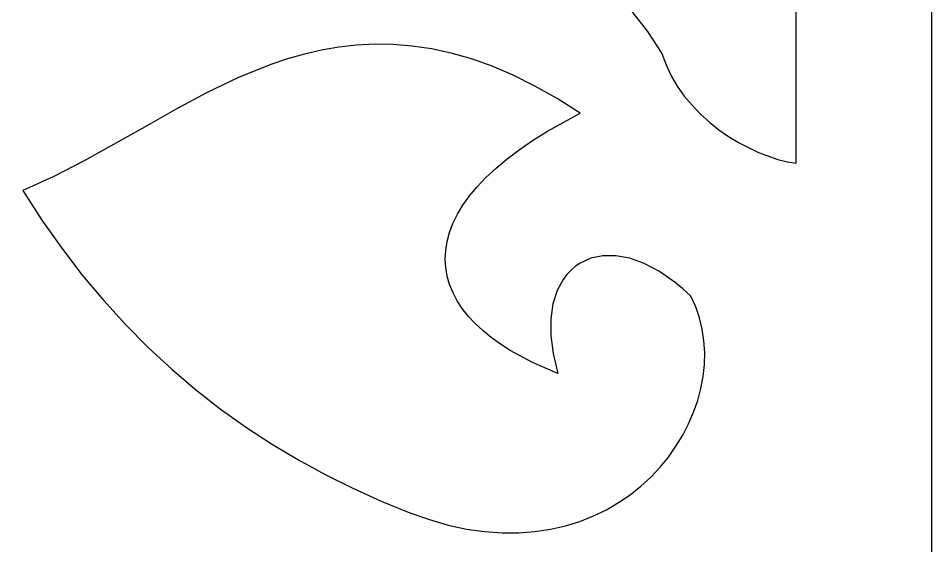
# Model space of a CAD drawing. Header units: centimetres. Extents: x 17.7 to 27.5, y -3.5 to 9.5.
# Drawn here: x 26.189 to 27.5, y -1.916 to -1.158 of the extents above; entities that cross this region are included whole.
import ezdxf

# ---------------------------------------------------------------- set-up
doc = ezdxf.new("R2010")
doc.units = ezdxf.units.CM
doc.header["$MEASUREMENT"] = 0
doc.layers.add('layer 1', color=7, linetype='Continuous')

msp = doc.modelspace()

# ---------------------------------------------------------------- linework, layer by layer
at = {"layer": 'layer 1', "color": 250}
for points, knots in [([(22.9497, 9.5), (22.9497, 9.5), (22.9497, 9.5), (22.9497, 9.5), (22.9497, 9.5), (22.9497, 9.5), (27.5, 9.5), (27.5, 9.5), (27.5, 9.5), (27.5, 9.5), (27.5, -3.50002), (27.5, -3.50002), (27.5, -3.50002), (27.5, -3.50002), (22.9497, -3.50002), (22.9497, -3.50002), (22.9497, -3.50002), (22.9497, -3.50002), (22.9497, 9.5), (22.9497, 9.5)], [0, 0, 0, 0, 0.1666667, 0.1666667, 0.1666667, 0.1666667, 0.3333333, 0.3333333, 0.3333333, 0.3333333, 0.5, 0.5, 0.5, 0.5, 0.6666667, 0.6666667, 0.6666667, 0.6666667, 1, 1, 1, 1]), ([(27.30516, -0.15309), (27.30516, -0.15309), (27.30516, -0.15309), (27.30516, -0.15309), (27.30516, -0.15309), (27.30516, -0.15309), (27.30516, -1.36637), (27.30516, -1.36637), (27.30516, -1.36637), (27.30516, -1.36637), (27.29227, -1.36439), (27.29227, -1.36439), (27.29227, -1.36439), (27.29227, -1.36439), (27.27906, -1.36108), (27.27906, -1.36108), (27.27906, -1.36108), (27.27906, -1.36108), (27.25133, -1.35085), (27.25133, -1.35085), (27.25133, -1.35085), (27.25133, -1.35085), (27.2226, -1.33665), (27.2226, -1.33665), (27.2226, -1.33665), (27.2226, -1.33665), (27.20839, -1.32773), (27.20839, -1.32773), (27.20839, -1.32773), (27.20839, -1.32773), (27.19452, -1.31815), (27.19452, -1.31815), (27.19452, -1.31815), (27.19452, -1.31815), (27.18098, -1.30725), (27.18098, -1.30725), (27.18098, -1.30725), (27.18098, -1.30725), (27.16811, -1.29569), (27.16811, -1.29569), (27.16811, -1.29569), (27.16811, -1.29569), (27.15588, -1.28315), (27.15588, -1.28315), (27.15588, -1.28315), (27.15588, -1.28315), (27.14467, -1.26994), (27.14467, -1.26994), (27.14467, -1.26994), (27.14467, -1.26994), (27.13475, -1.25574), (27.13475, -1.25574), (27.13475, -1.25574), (27.13475, -1.25574), (27.12584, -1.24088), (27.12584, -1.24088), (27.12584, -1.24088), (27.12584, -1.24088), (27.11857, -1.22503), (27.11857, -1.22503), (27.11857, -1.22503), (27.11857, -1.22503), (27.11263, -1.20884), (27.11263, -1.20884), (27.11263, -1.20884), (27.11263, -1.20884), (27.09182, -1.17715), (27.09182, -1.17715), (27.09182, -1.17715), (27.09182, -1.17715), (27.0697, -1.14842), (27.0697, -1.14842), (27.0697, -1.14842), (27.0697, -1.14842), (27.04626, -1.12232), (27.04626, -1.12232), (27.04626, -1.12232), (27.04626, -1.12232), (27.02149, -1.09887), (27.02149, -1.09887), (27.02149, -1.09887), (27.02149, -1.09887), (26.99605, -1.07808), (26.99605, -1.07808), (26.99605, -1.07808), (26.99605, -1.07808), (26.96897, -1.05991), (26.96897, -1.05991), (26.96897, -1.05991), (26.96897, -1.05991), (26.94123, -1.04439), (26.94123, -1.04439), (26.94123, -1.04439), (26.94123, -1.04439), (26.91218, -1.03118), (26.91218, -1.03118), (26.91218, -1.03118), (26.91218, -1.03118), (26.88179, -1.02062), (26.88179, -1.02062), (26.88179, -1.02062), (26.88179, -1.02062), (26.85075, -1.01202), (26.85075, -1.01202), (26.85075, -1.01202), (26.85075, -1.01202), (26.81871, -1.00575), (26.81871, -1.00575), (26.81871, -1.00575), (26.81871, -1.00575), (26.78536, -1.00212), (26.78536, -1.00212), (26.78536, -1.00212), (26.78536, -1.00212), (26.75136, -1.00014), (26.75136, -1.00014), (26.75136, -1.00014), (26.75136, -1.00014), (26.71636, -1.00079), (26.71636, -1.00079), (26.71636, -1.00079), (26.71636, -1.00079), (26.68036, -1.00312), (26.68036, -1.00312), (26.68036, -1.00312), (26.68036, -1.00312), (26.6437, -1.00773), (26.6437, -1.00773), (26.6437, -1.00773), (26.6437, -1.00773), (26.65855, -0.98429), (26.65855, -0.98429), (26.65855, -0.98429), (26.65855, -0.98429), (26.67143, -0.95886), (26.67143, -0.95886), (26.67143, -0.95886), (26.67143, -0.95886), (26.68299, -0.93079), (26.68299, -0.93079), (26.68299, -0.93079), (26.68299, -0.93079), (26.69324, -0.90074), (26.69324, -0.90074), (26.69324, -0.90074), (26.69324, -0.90074), (26.70247, -0.86936), (26.70247, -0.86936), (26.70247, -0.86936), (26.70247, -0.86936), (26.71107, -0.83601), (26.71107, -0.83601), (26.71107, -0.83601), (26.71107, -0.83601), (26.72559, -0.76601), (26.72559, -0.76601), (26.72559, -0.76601), (26.72559, -0.76601), (26.75432, -0.61708), (26.75432, -0.61708), (26.75432, -0.61708), (26.75432, -0.61708), (26.7715, -0.54177), (26.7715, -0.54177), (26.7715, -0.54177), (26.7715, -0.54177), (26.7814, -0.50478), (26.7814, -0.50478), (26.7814, -0.50478), (26.7814, -0.50478), (26.79263, -0.46813), (26.79263, -0.46813), (26.79263, -0.46813), (26.79263, -0.46813), (26.80517, -0.43247), (26.80517, -0.43247), (26.80517, -0.43247), (26.80517, -0.43247), (26.81938, -0.39812), (26.81938, -0.39812), (26.81938, -0.39812), (26.81938, -0.39812), (26.83523, -0.36476), (26.83523, -0.36476), (26.83523, -0.36476), (26.83523, -0.36476), (26.8534, -0.33306), (26.8534, -0.33306), (26.8534, -0.33306), (26.8534, -0.33306), (26.87354, -0.30335), (26.87354, -0.30335), (26.87354, -0.30335), (26.87354, -0.30335), (26.88477, -0.28914), (26.88477, -0.28914), (26.88477, -0.28914), (26.88477, -0.28914), (26.89633, -0.27527), (26.89633, -0.27527), (26.89633, -0.27527), (26.89633, -0.27527), (26.90887, -0.2624), (26.90887, -0.2624), (26.90887, -0.2624), (26.90887, -0.2624), (26.92175, -0.24952), (26.92175, -0.24952), (26.92175, -0.24952), (26.92175, -0.24952), (26.93562, -0.23763), (26.93562, -0.23763), (26.93562, -0.23763), (26.93562, -0.23763), (26.95016, -0.2264), (26.95016, -0.2264), (26.95016, -0.2264), (26.95016, -0.2264), (26.96533, -0.21583), (26.96533, -0.21583), (26.96533, -0.21583), (26.96533, -0.21583), (26.98153, -0.2056), (26.98153, -0.2056), (26.98153, -0.2056), (26.98153, -0.2056), (27.0162, -0.18777), (27.0162, -0.18777), (27.0162, -0.18777), (27.0162, -0.18777), (27.03468, -0.18017), (27.03468, -0.18017), (27.03468, -0.18017), (27.03468, -0.18017), (27.05451, -0.17323), (27.05451, -0.17323), (27.05451, -0.17323), (27.05451, -0.17323), (27.07497, -0.16696), (27.07497, -0.16696), (27.07497, -0.16696), (27.07497, -0.16696), (27.09611, -0.16167), (27.09611, -0.16167), (27.09611, -0.16167), (27.09611, -0.16167), (27.11857, -0.15705), (27.11857, -0.15705), (27.11857, -0.15705), (27.11857, -0.15705), (27.14201, -0.15374), (27.14201, -0.15374), (27.14201, -0.15374), (27.14201, -0.15374), (27.16646, -0.15111), (27.16646, -0.15111), (27.16646, -0.15111), (27.16646, -0.15111), (27.19188, -0.14946), (27.19188, -0.14946), (27.19188, -0.14946), (27.19188, -0.14946), (27.21863, -0.1488), (27.21863, -0.1488), (27.21863, -0.1488), (27.21863, -0.1488), (27.24637, -0.14913), (27.24637, -0.14913), (27.24637, -0.14913), (27.24637, -0.14913), (27.2751, -0.15044), (27.2751, -0.15044), (27.2751, -0.15044), (27.2751, -0.15044), (27.30516, -0.15309), (27.30516, -0.15309)], [0, 0, 0, 0, 0.0142857, 0.0142857, 0.0142857, 0.0142857, 0.0285714, 0.0285714, 0.0285714, 0.0285714, 0.0428571, 0.0428571, 0.0428571, 0.0428571, 0.0571429, 0.0571429, 0.0571429, 0.0571429, 0.0714286, 0.0714286, 0.0714286, 0.0714286, 0.0857143, 0.0857143, 0.0857143, 0.0857143, 0.1, 0.1, 0.1, 0.1, 0.1142857, 0.1142857, 0.1142857, 0.1142857, 0.1285714, 0.1285714, 0.1285714, 0.1285714, 0.1428571, 0.1428571, 0.1428571, 0.1428571, 0.1571429, 0.1571429, 0.1571429, 0.1571429, 0.1714286, 0.1714286, 0.1714286, 0.1714286, 0.1857143, 0.1857143, 0.1857143, 0.1857143, 0.2, 0.2, 0.2, 0.2, 0.2142857, 0.2142857, 0.2142857, 0.2142857, 0.2285714, 0.2285714, 0.2285714, 0.2285714, 0.2428571, 0.2428571, 0.2428571, 0.2428571, 0.2571429, 0.2571429, 0.2571429, 0.2571429, 0.2714286, 0.2714286, 0.2714286, 0.2714286, 0.2857143, 0.2857143, 0.2857143, 0.2857143, 0.3, 0.3, 0.3, 0.3, 0.3142857, 0.3142857, 0.3142857, 0.3142857, 0.3285714, 0.3285714, 0.3285714, 0.3285714, 0.3428571, 0.3428571, 0.3428571, 0.3428571, 0.3571429, 0.3571429, 0.3571429, 0.3571429, 0.3714286, 0.3714286, 0.3714286, 0.3714286, 0.3857143, 0.3857143, 0.3857143, 0.3857143, 0.4, 0.4, 0.4, 0.4, 0.4142857, 0.4142857, 0.4142857, 0.4142857, 0.4285714, 0.4285714, 0.4285714, 0.4285714, 0.4428571, 0.4428571, 0.4428571, 0.4428571, 0.4571429, 0.4571429, 0.4571429, 0.4571429, 0.4714286, 0.4714286, 0.4714286, 0.4714286, 0.4857143, 0.4857143, 0.4857143, 0.4857143, 0.5, 0.5, 0.5, 0.5, 0.5142857, 0.5142857, 0.5142857, 0.5142857, 0.5285714, 0.5285714, 0.5285714, 0.5285714, 0.5428571, 0.5428571, 0.5428571, 0.5428571, 0.5571429, 0.5571429, 0.5571429, 0.5571429, 0.5714286, 0.5714286, 0.5714286, 0.5714286, 0.5857143, 0.5857143, 0.5857143, 0.5857143, 0.6, 0.6, 0.6, 0.6, 0.6142857, 0.6142857, 0.6142857, 0.6142857, 0.6285714, 0.6285714, 0.6285714, 0.6285714, 0.6428571, 0.6428571, 0.6428571, 0.6428571, 0.6571429, 0.6571429, 0.6571429, 0.6571429, 0.6714286, 0.6714286, 0.6714286, 0.6714286, 0.6857143, 0.6857143, 0.6857143, 0.6857143, 0.7, 0.7, 0.7, 0.7, 0.7142857, 0.7142857, 0.7142857, 0.7142857, 0.7285714, 0.7285714, 0.7285714, 0.7285714, 0.7428571, 0.7428571, 0.7428571, 0.7428571, 0.7571429, 0.7571429, 0.7571429, 0.7571429, 0.7714286, 0.7714286, 0.7714286, 0.7714286, 0.7857143, 0.7857143, 0.7857143, 0.7857143, 0.8, 0.8, 0.8, 0.8, 0.8142857, 0.8142857, 0.8142857, 0.8142857, 0.8285714, 0.8285714, 0.8285714, 0.8285714, 0.8428571, 0.8428571, 0.8428571, 0.8428571, 0.8571429, 0.8571429, 0.8571429, 0.8571429, 0.8714286, 0.8714286, 0.8714286, 0.8714286, 0.8857143, 0.8857143, 0.8857143, 0.8857143, 0.9, 0.9, 0.9, 0.9, 0.9142857, 0.9142857, 0.9142857, 0.9142857, 0.9285714, 0.9285714, 0.9285714, 0.9285714, 0.9428571, 0.9428571, 0.9428571, 0.9428571, 0.9571429, 0.9571429, 0.9571429, 0.9571429, 0.9714286, 0.9714286, 0.9714286, 0.9714286, 1, 1, 1, 1]), ([(26.19523, -1.40566), (26.19523, -1.40566), (26.19523, -1.40566), (26.19523, -1.40566), (26.19523, -1.40566), (26.19523, -1.40566), (26.23949, -1.38552), (26.23949, -1.38552), (26.23949, -1.38552), (26.23949, -1.38552), (26.28309, -1.36306), (26.28309, -1.36306), (26.28309, -1.36306), (26.28309, -1.36306), (26.37059, -1.31386), (26.37059, -1.31386), (26.37059, -1.31386), (26.37059, -1.31386), (26.41451, -1.28909), (26.41451, -1.28909), (26.41451, -1.28909), (26.41451, -1.28909), (26.45909, -1.26499), (26.45909, -1.26499), (26.45909, -1.26499), (26.45909, -1.26499), (26.50467, -1.24319), (26.50467, -1.24319), (26.50467, -1.24319), (26.50467, -1.24319), (26.55123, -1.22436), (26.55123, -1.22436), (26.55123, -1.22436), (26.55123, -1.22436), (26.57501, -1.21644), (26.57501, -1.21644), (26.57501, -1.21644), (26.57501, -1.21644), (26.59945, -1.20951), (26.59945, -1.20951), (26.59945, -1.20951), (26.59945, -1.20951), (26.62389, -1.2039), (26.62389, -1.2039), (26.62389, -1.2039), (26.62389, -1.2039), (26.64897, -1.19961), (26.64897, -1.19961), (26.64897, -1.19961), (26.64897, -1.19961), (26.67441, -1.19663), (26.67441, -1.19663), (26.67441, -1.19663), (26.67441, -1.19663), (26.70049, -1.1953), (26.70049, -1.1953), (26.70049, -1.1953), (26.70049, -1.1953), (26.72691, -1.19565), (26.72691, -1.19565), (26.72691, -1.19565), (26.72691, -1.19565), (26.75399, -1.19796), (26.75399, -1.19796), (26.75399, -1.19796), (26.75399, -1.19796), (26.78173, -1.20192), (26.78173, -1.20192), (26.78173, -1.20192), (26.78173, -1.20192), (26.81013, -1.20819), (26.81013, -1.20819), (26.81013, -1.20819), (26.81013, -1.20819), (26.83919, -1.21644), (26.83919, -1.21644), (26.83919, -1.21644), (26.83919, -1.21644), (26.8689, -1.22701), (26.8689, -1.22701), (26.8689, -1.22701), (26.8689, -1.22701), (26.89929, -1.23988), (26.89929, -1.23988), (26.89929, -1.23988), (26.89929, -1.23988), (26.93033, -1.25542), (26.93033, -1.25542), (26.93033, -1.25542), (26.93033, -1.25542), (26.96237, -1.27357), (26.96237, -1.27357), (26.96237, -1.27357), (26.96237, -1.27357), (26.99539, -1.29438), (26.99539, -1.29438), (26.99539, -1.29438), (26.99539, -1.29438), (26.94818, -1.32046), (26.94818, -1.32046), (26.94818, -1.32046), (26.94818, -1.32046), (26.92704, -1.33367), (26.92704, -1.33367), (26.92704, -1.33367), (26.92704, -1.33367), (26.90789, -1.34688), (26.90789, -1.34688), (26.90789, -1.34688), (26.90789, -1.34688), (26.89039, -1.3601), (26.89039, -1.3601), (26.89039, -1.3601), (26.89039, -1.3601), (26.87452, -1.37364), (26.87452, -1.37364), (26.87452, -1.37364), (26.87452, -1.37364), (26.86, -1.38685), (26.86, -1.38685), (26.86, -1.38685), (26.86, -1.38685), (26.84744, -1.40004), (26.84744, -1.40004), (26.84744, -1.40004), (26.84744, -1.40004), (26.83655, -1.41327), (26.83655, -1.41327), (26.83655, -1.41327), (26.83655, -1.41327), (26.82698, -1.42647), (26.82698, -1.42647), (26.82698, -1.42647), (26.82698, -1.42647), (26.81905, -1.43968), (26.81905, -1.43968), (26.81905, -1.43968), (26.81905, -1.43968), (26.81244, -1.45289), (26.81244, -1.45289), (26.81244, -1.45289), (26.81244, -1.45289), (26.8075, -1.46577), (26.8075, -1.46577), (26.8075, -1.46577), (26.8075, -1.46577), (26.80419, -1.47864), (26.80419, -1.47864), (26.80419, -1.47864), (26.80419, -1.47864), (26.80221, -1.49153), (26.80221, -1.49153), (26.80221, -1.49153), (26.80221, -1.49153), (26.80154, -1.50409), (26.80154, -1.50409), (26.80154, -1.50409), (26.80154, -1.50409), (26.80221, -1.5163), (26.80221, -1.5163), (26.80221, -1.5163), (26.80221, -1.5163), (26.80452, -1.52851), (26.80452, -1.52851), (26.80452, -1.52851), (26.80452, -1.52851), (26.80782, -1.5404), (26.80782, -1.5404), (26.80782, -1.5404), (26.80782, -1.5404), (26.81277, -1.55228), (26.81277, -1.55228), (26.81277, -1.55228), (26.81277, -1.55228), (26.81871, -1.56386), (26.81871, -1.56386), (26.81871, -1.56386), (26.81871, -1.56386), (26.82598, -1.57507), (26.82598, -1.57507), (26.82598, -1.57507), (26.82598, -1.57507), (26.83458, -1.58598), (26.83458, -1.58598), (26.83458, -1.58598), (26.83458, -1.58598), (26.84448, -1.59655), (26.84448, -1.59655), (26.84448, -1.59655), (26.84448, -1.59655), (26.85536, -1.60678), (26.85536, -1.60678), (26.85536, -1.60678), (26.85536, -1.60678), (26.8676, -1.61669), (26.8676, -1.61669), (26.8676, -1.61669), (26.8676, -1.61669), (26.88081, -1.62627), (26.88081, -1.62627), (26.88081, -1.62627), (26.88081, -1.62627), (26.895, -1.63552), (26.895, -1.63552), (26.895, -1.63552), (26.895, -1.63552), (26.92704, -1.65267), (26.92704, -1.65267), (26.92704, -1.65267), (26.92704, -1.65267), (26.96303, -1.66821), (26.96303, -1.66821), (26.96303, -1.66821), (26.96303, -1.66821), (26.95643, -1.63981), (26.95643, -1.63981), (26.95643, -1.63981), (26.95643, -1.63981), (26.95312, -1.61371), (26.95312, -1.61371), (26.95312, -1.61371), (26.95312, -1.61371), (26.95312, -1.58961), (26.95312, -1.58961), (26.95312, -1.58961), (26.95312, -1.58961), (26.9561, -1.56815), (26.9561, -1.56815), (26.9561, -1.56815), (26.9561, -1.56815), (26.96237, -1.54932), (26.96237, -1.54932), (26.96237, -1.54932), (26.96237, -1.54932), (26.97095, -1.53314), (26.97095, -1.53314), (26.97095, -1.53314), (26.97095, -1.53314), (26.97624, -1.5262), (26.97624, -1.5262), (26.97624, -1.5262), (26.97624, -1.5262), (26.98218, -1.51993), (26.98218, -1.51993), (26.98218, -1.51993), (26.98218, -1.51993), (26.98845, -1.51432), (26.98845, -1.51432), (26.98845, -1.51432), (26.98845, -1.51432), (26.99539, -1.50968), (26.99539, -1.50968), (26.99539, -1.50968), (26.99539, -1.50968), (27.01058, -1.50276), (27.01058, -1.50276), (27.01058, -1.50276), (27.01058, -1.50276), (27.02776, -1.49913), (27.02776, -1.49913), (27.02776, -1.49913), (27.02776, -1.49913), (27.04626, -1.49913), (27.04626, -1.49913), (27.04626, -1.49913), (27.04626, -1.49913), (27.0664, -1.50276), (27.0664, -1.50276), (27.0664, -1.50276), (27.0664, -1.50276), (27.0872, -1.51035), (27.0872, -1.51035), (27.0872, -1.51035), (27.0872, -1.51035), (27.10899, -1.52192), (27.10899, -1.52192), (27.10899, -1.52192), (27.10899, -1.52192), (27.13146, -1.53743), (27.13146, -1.53743), (27.13146, -1.53743), (27.13146, -1.53743), (27.14267, -1.54668), (27.14267, -1.54668), (27.14267, -1.54668), (27.14267, -1.54668), (27.15423, -1.55724), (27.15423, -1.55724), (27.15423, -1.55724), (27.15423, -1.55724), (27.16117, -1.57244), (27.16117, -1.57244), (27.16117, -1.57244), (27.16117, -1.57244), (27.16646, -1.58828), (27.16646, -1.58828), (27.16646, -1.58828), (27.16646, -1.58828), (27.17042, -1.6048), (27.17042, -1.6048), (27.17042, -1.6048), (27.17042, -1.6048), (27.17306, -1.6213), (27.17306, -1.6213), (27.17306, -1.6213), (27.17306, -1.6213), (27.17405, -1.63815), (27.17405, -1.63815), (27.17405, -1.63815), (27.17405, -1.63815), (27.17373, -1.65533), (27.17373, -1.65533), (27.17373, -1.65533), (27.17373, -1.65533), (27.17173, -1.67283), (27.17173, -1.67283), (27.17173, -1.67283), (27.17173, -1.67283), (27.16844, -1.69), (27.16844, -1.69), (27.16844, -1.69), (27.16844, -1.69), (27.16415, -1.70717), (27.16415, -1.70717), (27.16415, -1.70717), (27.16415, -1.70717), (27.15821, -1.72402), (27.15821, -1.72402), (27.15821, -1.72402), (27.15821, -1.72402), (27.15094, -1.74085), (27.15094, -1.74085), (27.15094, -1.74085), (27.15094, -1.74085), (27.14267, -1.75702), (27.14267, -1.75702), (27.14267, -1.75702), (27.14267, -1.75702), (27.13276, -1.77289), (27.13276, -1.77289), (27.13276, -1.77289), (27.13276, -1.77289), (27.12221, -1.78841), (27.12221, -1.78841), (27.12221, -1.78841), (27.12221, -1.78841), (27.10998, -1.80295), (27.10998, -1.80295), (27.10998, -1.80295), (27.10998, -1.80295), (27.09678, -1.81714), (27.09678, -1.81714), (27.09678, -1.81714), (27.09678, -1.81714), (27.08257, -1.83035), (27.08257, -1.83035), (27.08257, -1.83035), (27.08257, -1.83035), (27.06705, -1.84257), (27.06705, -1.84257), (27.06705, -1.84257), (27.06705, -1.84257), (27.05055, -1.8538), (27.05055, -1.8538), (27.05055, -1.8538), (27.05055, -1.8538), (27.03305, -1.86403), (27.03305, -1.86403), (27.03305, -1.86403), (27.03305, -1.86403), (27.01455, -1.87295), (27.01455, -1.87295), (27.01455, -1.87295), (27.01455, -1.87295), (26.99474, -1.88088), (26.99474, -1.88088), (26.99474, -1.88088), (26.99474, -1.88088), (26.97425, -1.88715), (26.97425, -1.88715), (26.97425, -1.88715), (26.97425, -1.88715), (26.95279, -1.89211), (26.95279, -1.89211), (26.95279, -1.89211), (26.95279, -1.89211), (26.93033, -1.8954), (26.93033, -1.8954), (26.93033, -1.8954), (26.93033, -1.8954), (26.90722, -1.89705), (26.90722, -1.89705), (26.90722, -1.89705), (26.90722, -1.89705), (26.88312, -1.89738), (26.88312, -1.89738), (26.88312, -1.89738), (26.88312, -1.89738), (26.85802, -1.8954), (26.85802, -1.8954), (26.85802, -1.8954), (26.85802, -1.8954), (26.83225, -1.89178), (26.83225, -1.89178), (26.83225, -1.89178), (26.83225, -1.89178), (26.80584, -1.88617), (26.80584, -1.88617), (26.80584, -1.88617), (26.80584, -1.88617), (26.77876, -1.87824), (26.77876, -1.87824), (26.77876, -1.87824), (26.77876, -1.87824), (26.75069, -1.86834), (26.75069, -1.86834), (26.75069, -1.86834), (26.75069, -1.86834), (26.70941, -1.85149), (26.70941, -1.85149), (26.70941, -1.85149), (26.70941, -1.85149), (26.6688, -1.83299), (26.6688, -1.83299), (26.6688, -1.83299), (26.6688, -1.83299), (26.62916, -1.81351), (26.62916, -1.81351), (26.62916, -1.81351), (26.62916, -1.81351), (26.5902, -1.79204), (26.5902, -1.79204), (26.5902, -1.79204), (26.5902, -1.79204), (26.55222, -1.76925), (26.55222, -1.76925), (26.55222, -1.76925), (26.55222, -1.76925), (26.51491, -1.74481), (26.51491, -1.74481), (26.51491, -1.74481), (26.51491, -1.74481), (26.47858, -1.71906), (26.47858, -1.71906), (26.47858, -1.71906), (26.47858, -1.71906), (26.44325, -1.69133), (26.44325, -1.69133), (26.44325, -1.69133), (26.44325, -1.69133), (26.4089, -1.66192), (26.4089, -1.66192), (26.4089, -1.66192), (26.4089, -1.66192), (26.37522, -1.63088), (26.37522, -1.63088), (26.37522, -1.63088), (26.37522, -1.63088), (26.34251, -1.59786), (26.34251, -1.59786), (26.34251, -1.59786), (26.34251, -1.59786), (26.31115, -1.56319), (26.31115, -1.56319), (26.31115, -1.56319), (26.31115, -1.56319), (26.28043, -1.52686), (26.28043, -1.52686), (26.28043, -1.52686), (26.28043, -1.52686), (26.25105, -1.48822), (26.25105, -1.48822), (26.25105, -1.48822), (26.25105, -1.48822), (26.22264, -1.44793), (26.22264, -1.44793), (26.22264, -1.44793), (26.22264, -1.44793), (26.19523, -1.40566), (26.19523, -1.40566)], [0, 0, 0, 0, 0.0082645, 0.0082645, 0.0082645, 0.0082645, 0.0165289, 0.0165289, 0.0165289, 0.0165289, 0.0247934, 0.0247934, 0.0247934, 0.0247934, 0.0330579, 0.0330579, 0.0330579, 0.0330579, 0.0413223, 0.0413223, 0.0413223, 0.0413223, 0.0495868, 0.0495868, 0.0495868, 0.0495868, 0.0578512, 0.0578512, 0.0578512, 0.0578512, 0.0661157, 0.0661157, 0.0661157, 0.0661157, 0.0743802, 0.0743802, 0.0743802, 0.0743802, 0.0826446, 0.0826446, 0.0826446, 0.0826446, 0.0909091, 0.0909091, 0.0909091, 0.0909091, 0.0991736, 0.0991736, 0.0991736, 0.0991736, 0.107438, 0.107438, 0.107438, 0.107438, 0.1157025, 0.1157025, 0.1157025, 0.1157025, 0.1239669, 0.1239669, 0.1239669, 0.1239669, 0.1322314, 0.1322314, 0.1322314, 0.1322314, 0.1404959, 0.1404959, 0.1404959, 0.1404959, 0.1487603, 0.1487603, 0.1487603, 0.1487603, 0.1570248, 0.1570248, 0.1570248, 0.1570248, 0.1652893, 0.1652893, 0.1652893, 0.1652893, 0.1735537, 0.1735537, 0.1735537, 0.1735537, 0.1818182, 0.1818182, 0.1818182, 0.1818182, 0.1900826, 0.1900826, 0.1900826, 0.1900826, 0.1983471, 0.1983471, 0.1983471, 0.1983471, 0.2066116, 0.2066116, 0.2066116, 0.2066116, 0.214876, 0.214876, 0.214876, 0.214876, 0.2231405, 0.2231405, 0.2231405, 0.2231405, 0.231405, 0.231405, 0.231405, 0.231405, 0.2396694, 0.2396694, 0.2396694, 0.2396694, 0.2479339, 0.2479339, 0.2479339, 0.2479339, 0.2561983, 0.2561983, 0.2561983, 0.2561983, 0.2644628, 0.2644628, 0.2644628, 0.2644628, 0.2727273, 0.2727273, 0.2727273, 0.2727273, 0.2809917, 0.2809917, 0.2809917, 0.2809917, 0.2892562, 0.2892562, 0.2892562, 0.2892562, 0.2975207, 0.2975207, 0.2975207, 0.2975207, 0.3057851, 0.3057851, 0.3057851, 0.3057851, 0.3140496, 0.3140496, 0.3140496, 0.3140496, 0.322314, 0.322314, 0.322314, 0.322314, 0.3305785, 0.3305785, 0.3305785, 0.3305785, 0.338843, 0.338843, 0.338843, 0.338843, 0.3471074, 0.3471074, 0.3471074, 0.3471074, 0.3553719, 0.3553719, 0.3553719, 0.3553719, 0.3636364, 0.3636364, 0.3636364, 0.3636364, 0.3719008, 0.3719008, 0.3719008, 0.3719008, 0.3801653, 0.3801653, 0.3801653, 0.3801653, 0.3884298, 0.3884298, 0.3884298, 0.3884298, 0.3966942, 0.3966942, 0.3966942, 0.3966942, 0.4049587, 0.4049587, 0.4049587, 0.4049587, 0.4132231, 0.4132231, 0.4132231, 0.4132231, 0.4214876, 0.4214876, 0.4214876, 0.4214876, 0.4297521, 0.4297521, 0.4297521, 0.4297521, 0.4380165, 0.4380165, 0.4380165, 0.4380165, 0.446281, 0.446281, 0.446281, 0.446281, 0.4545455, 0.4545455, 0.4545455, 0.4545455, 0.4628099, 0.4628099, 0.4628099, 0.4628099, 0.4710744, 0.4710744, 0.4710744, 0.4710744, 0.4793388, 0.4793388, 0.4793388, 0.4793388, 0.4876033, 0.4876033, 0.4876033, 0.4876033, 0.4958678, 0.4958678, 0.4958678, 0.4958678, 0.5041322, 0.5041322, 0.5041322, 0.5041322, 0.5123967, 0.5123967, 0.5123967, 0.5123967, 0.5206612, 0.5206612, 0.5206612, 0.5206612, 0.5289256, 0.5289256, 0.5289256, 0.5289256, 0.5371901, 0.5371901, 0.5371901, 0.5371901, 0.5454545, 0.5454545, 0.5454545, 0.5454545, 0.553719, 0.553719, 0.553719, 0.553719, 0.5619835, 0.5619835, 0.5619835, 0.5619835, 0.5702479, 0.5702479, 0.5702479, 0.5702479, 0.5785124, 0.5785124, 0.5785124, 0.5785124, 0.5867769, 0.5867769, 0.5867769, 0.5867769, 0.5950413, 0.5950413, 0.5950413, 0.5950413, 0.6033058, 0.6033058, 0.6033058, 0.6033058, 0.6115702, 0.6115702, 0.6115702, 0.6115702, 0.6198347, 0.6198347, 0.6198347, 0.6198347, 0.6280992, 0.6280992, 0.6280992, 0.6280992, 0.6363636, 0.6363636, 0.6363636, 0.6363636, 0.6446281, 0.6446281, 0.6446281, 0.6446281, 0.6528926, 0.6528926, 0.6528926, 0.6528926, 0.661157, 0.661157, 0.661157, 0.661157, 0.6694215, 0.6694215, 0.6694215, 0.6694215, 0.677686, 0.677686, 0.677686, 0.677686, 0.6859504, 0.6859504, 0.6859504, 0.6859504, 0.6942149, 0.6942149, 0.6942149, 0.6942149, 0.7024793, 0.7024793, 0.7024793, 0.7024793, 0.7107438, 0.7107438, 0.7107438, 0.7107438, 0.7190083, 0.7190083, 0.7190083, 0.7190083, 0.7272727, 0.7272727, 0.7272727, 0.7272727, 0.7355372, 0.7355372, 0.7355372, 0.7355372, 0.7438017, 0.7438017, 0.7438017, 0.7438017, 0.7520661, 0.7520661, 0.7520661, 0.7520661, 0.7603306, 0.7603306, 0.7603306, 0.7603306, 0.768595, 0.768595, 0.768595, 0.768595, 0.7768595, 0.7768595, 0.7768595, 0.7768595, 0.785124, 0.785124, 0.785124, 0.785124, 0.7933884, 0.7933884, 0.7933884, 0.7933884, 0.8016529, 0.8016529, 0.8016529, 0.8016529, 0.8099174, 0.8099174, 0.8099174, 0.8099174, 0.8181818, 0.8181818, 0.8181818, 0.8181818, 0.8264463, 0.8264463, 0.8264463, 0.8264463, 0.8347107, 0.8347107, 0.8347107, 0.8347107, 0.8429752, 0.8429752, 0.8429752, 0.8429752, 0.8512397, 0.8512397, 0.8512397, 0.8512397, 0.8595041, 0.8595041, 0.8595041, 0.8595041, 0.8677686, 0.8677686, 0.8677686, 0.8677686, 0.8760331, 0.8760331, 0.8760331, 0.8760331, 0.8842975, 0.8842975, 0.8842975, 0.8842975, 0.892562, 0.892562, 0.892562, 0.892562, 0.9008264, 0.9008264, 0.9008264, 0.9008264, 0.9090909, 0.9090909, 0.9090909, 0.9090909, 0.9173554, 0.9173554, 0.9173554, 0.9173554, 0.9256198, 0.9256198, 0.9256198, 0.9256198, 0.9338843, 0.9338843, 0.9338843, 0.9338843, 0.9421488, 0.9421488, 0.9421488, 0.9421488, 0.9504132, 0.9504132, 0.9504132, 0.9504132, 0.9586777, 0.9586777, 0.9586777, 0.9586777, 0.9669421, 0.9669421, 0.9669421, 0.9669421, 0.9752066, 0.9752066, 0.9752066, 0.9752066, 0.9834711, 0.9834711, 0.9834711, 0.9834711, 1, 1, 1, 1])]:
    msp.add_open_spline(points, degree=3, knots=knots, dxfattribs=at)

doc.saveas('drawing.dxf')
